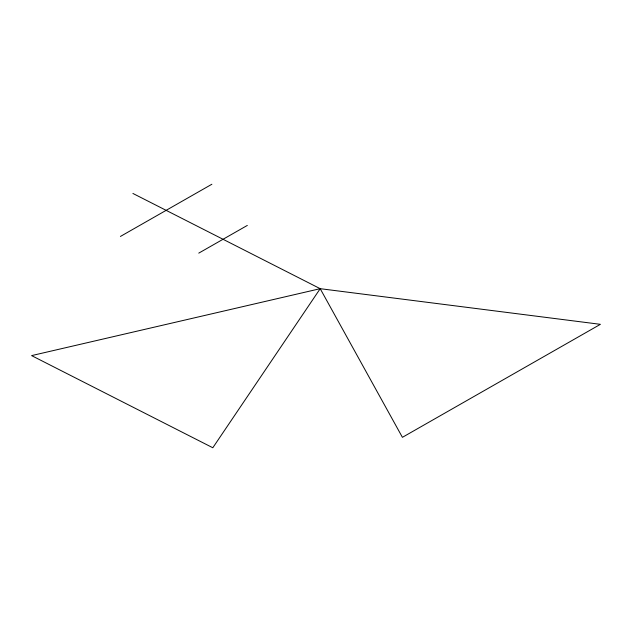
<?xml version="1.0" encoding="UTF-8"?>
<svg xmlns="http://www.w3.org/2000/svg" width="632" height="632" viewBox="0 0 632 632"><rect width="100%" height="100%" fill="white"/><g stroke="black" fill="none" stroke-linecap="round" stroke-linejoin="round"><path stroke-width="0.95" d="M320.195 288.682L212.81 447.756L31.6 355.611L320.195 288.682L600.4 324.327L402.41 437.328L320.195 288.682L132.902 193.447M120.412 236.447L211.878 184.244M198.764 253.132L247.31 225.427"/></g></svg>
